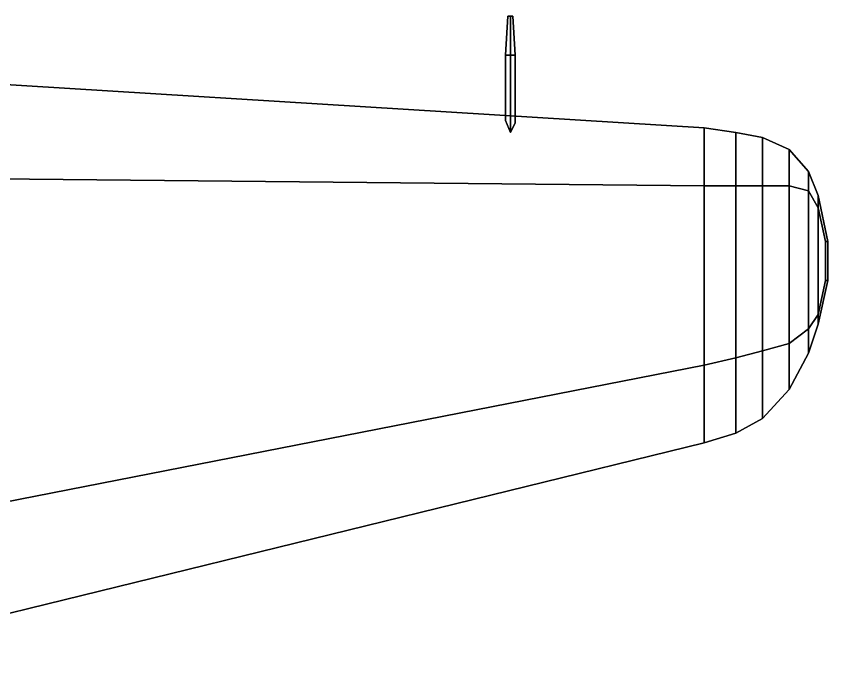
# Model space of a CAD drawing. Header units: millimetres. Extents: x -6.1 to 6.1, y -4.7 to 23.
# Drawn here: x 2.73 to 6.08, y 0.1 to 2.85 of the extents above; entities that cross this region are included whole.
import ezdxf

# ---------------------------------------------------------------- set-up
doc = ezdxf.new("R2010")
doc.units = ezdxf.units.MM
doc.layers.add('wing1', color=5, linetype='Continuous')

msp = doc.modelspace()

# ---------------------------------------------------------------- linework, layer by layer
for points in [[(4.75, 2.69, -0.07), (4.77, 2.69, -0.05), (4.77, 2.85, -0.06), (4.76, 2.85, -0.07)], [(4.77, 2.69, -0.09), (4.75, 2.69, -0.07), (4.76, 2.85, -0.07), (4.77, 2.85, -0.08)], [(4.76, 2.85, -0.07), (4.77, 2.85, -0.06), (4.78, 2.85, -0.07), (4.77, 2.85, -0.08)], [(4.77, 2.69, -0.05), (4.79, 2.69, -0.07), (4.78, 2.85, -0.07), (4.77, 2.85, -0.06)], [(4.79, 2.69, -0.07), (4.77, 2.69, -0.09), (4.77, 2.85, -0.08), (4.78, 2.85, -0.07)], [(4.77, 2.69, -0.05), (4.75, 2.69, -0.07), (4.75, 2.42, -0.07), (4.77, 2.37, -0.05)], [(4.75, 2.69, -0.07), (4.77, 2.69, -0.09), (4.77, 2.37, -0.09), (4.75, 2.42, -0.07)], [(4.79, 2.69, -0.07), (4.77, 2.69, -0.05), (4.77, 2.37, -0.05), (4.79, 2.41, -0.07)], [(4.77, 2.69, -0.09), (4.79, 2.69, -0.07), (4.79, 2.41, -0.07), (4.77, 2.37, -0.09)]]:
    msp.add_3dface(points)
at = {"layer": 'wing1'}
for points in [[(5.57, 2.39, 0.03), (1.53, 2.64, -0.48), (1.53, 2.19, -0.29), (5.57, 2.15, 0.11)], [(5.57, 2.15), (1.53, 2.19, -0.65), (1.53, 2.64, -0.48), (5.57, 2.39, 0.03)], [(5.7, 2.37, 0.05), (5.57, 2.39, 0.03), (5.57, 2.15, 0.11), (5.7, 2.15, 0.12)], [(5.7, 2.15, 0.02), (5.57, 2.15), (5.57, 2.39, 0.03), (5.7, 2.37, 0.05)], [(5.81, 2.35, 0.07), (5.7, 2.37, 0.05), (5.7, 2.15, 0.12), (5.81, 2.15, 0.13)], [(5.81, 2.15, 0.04), (5.7, 2.15, 0.02), (5.7, 2.37, 0.05), (5.81, 2.35, 0.07)], [(5.92, 2.3, 0.09), (5.81, 2.35, 0.07), (5.81, 2.15, 0.13), (5.92, 2.15, 0.13)], [(5.92, 2.15, 0.06), (5.81, 2.15, 0.04), (5.81, 2.35, 0.07), (5.92, 2.3, 0.09)], [(6, 2.21, 0.11), (5.92, 2.3, 0.09), (5.92, 2.15, 0.13), (6, 2.13, 0.14)], [(6, 2.13, 0.08), (5.92, 2.15, 0.06), (5.92, 2.3, 0.09), (6, 2.21, 0.11)], [(1.53, 2.19, -0.29), (1.53, 0.62, -0.29), (5.57, 1.41, 0.11), (5.57, 2.15, 0.11)], [(5.57, 1.41), (1.53, 0.62, -0.65), (1.53, 2.19, -0.65), (5.57, 2.15)], [(6.04, 2.11, 0.12), (6, 2.21, 0.11), (6, 2.13, 0.14), (6.04, 2.06, 0.14)], [(6.04, 2.06, 0.09), (6, 2.13, 0.08), (6, 2.21, 0.11), (6.04, 2.11, 0.12)], [(5.57, 2.15, 0.11), (5.57, 1.41, 0.11), (5.7, 1.44, 0.12), (5.7, 2.15, 0.12)], [(5.7, 1.44, 0.02), (5.57, 1.41), (5.57, 2.15), (5.7, 2.15, 0.02)], [(5.7, 2.15, 0.12), (5.7, 1.44, 0.12), (5.81, 1.47, 0.13), (5.81, 2.15, 0.13)], [(5.81, 1.47, 0.04), (5.7, 1.44, 0.02), (5.7, 2.15, 0.02), (5.81, 2.15, 0.04)], [(5.81, 2.15, 0.13), (5.81, 1.47, 0.13), (5.92, 1.5, 0.13), (5.92, 2.15, 0.13)], [(5.92, 1.5, 0.06), (5.81, 1.47, 0.04), (5.81, 2.15, 0.04), (5.92, 2.15, 0.06)], [(5.92, 2.15, 0.13), (5.92, 1.5, 0.13), (6, 1.56, 0.14), (6, 2.13, 0.14)], [(6, 1.56, 0.08), (5.92, 1.5, 0.06), (5.92, 2.15, 0.06), (6, 2.13, 0.08)], [(6, 2.13, 0.14), (6, 1.56, 0.14), (6.04, 1.62, 0.14), (6.04, 2.06, 0.14)], [(6.04, 1.62, 0.09), (6, 1.56, 0.08), (6, 2.13, 0.08), (6.04, 2.06, 0.09)], [(6.08, 1.92, 0.12), (6.04, 2.11, 0.12), (6.04, 2.06, 0.14), (6.07, 1.92, 0.13)], [(6.07, 1.92, 0.11), (6.04, 2.06, 0.09), (6.04, 2.11, 0.12), (6.08, 1.92, 0.12)], [(6.04, 2.06, 0.14), (6.04, 1.62, 0.14), (6.07, 1.76, 0.13), (6.07, 1.92, 0.13)], [(6.07, 1.76, 0.11), (6.04, 1.62, 0.09), (6.04, 2.06, 0.09), (6.07, 1.92, 0.11)], [(6.07, 1.92, 0.13), (6.07, 1.76, 0.13), (6.08, 1.76, 0.12), (6.08, 1.92, 0.12)], [(6.08, 1.92, 0.12), (6.08, 1.76, 0.12), (6.07, 1.76, 0.11), (6.07, 1.92, 0.11)], [(6.07, 1.76, 0.13), (6.04, 1.62, 0.14), (6.04, 1.58, 0.12), (6.08, 1.76, 0.12)], [(6.08, 1.76, 0.12), (6.04, 1.58, 0.12), (6.04, 1.62, 0.09), (6.07, 1.76, 0.11)], [(6.04, 1.62, 0.14), (6, 1.56, 0.14), (6, 1.46, 0.11), (6.04, 1.58, 0.12)], [(6.04, 1.58, 0.12), (6, 1.46, 0.11), (6, 1.56, 0.08), (6.04, 1.62, 0.09)], [(6, 1.56, 0.14), (5.92, 1.5, 0.13), (5.92, 1.31, 0.09), (6, 1.46, 0.11)], [(6, 1.46, 0.11), (5.92, 1.31, 0.09), (5.92, 1.5, 0.06), (6, 1.56, 0.08)], [(5.92, 1.5, 0.13), (5.81, 1.47, 0.13), (5.81, 1.19, 0.07), (5.92, 1.31, 0.09)], [(5.92, 1.31, 0.09), (5.81, 1.19, 0.07), (5.81, 1.47, 0.04), (5.92, 1.5, 0.06)], [(5.81, 1.47, 0.13), (5.7, 1.44, 0.12), (5.7, 1.13, 0.05), (5.81, 1.19, 0.07)], [(5.81, 1.19, 0.07), (5.7, 1.13, 0.05), (5.7, 1.44, 0.02), (5.81, 1.47, 0.04)], [(5.57, 1.41, 0.11), (1.53, 0.62, -0.29), (1.53, 0.1, -0.48), (5.57, 1.09, 0.03)], [(5.57, 1.09, 0.03), (1.53, 0.1, -0.48), (1.53, 0.62, -0.65), (5.57, 1.41)], [(5.7, 1.44, 0.12), (5.57, 1.41, 0.11), (5.57, 1.09, 0.03), (5.7, 1.13, 0.05)], [(5.7, 1.13, 0.05), (5.57, 1.09, 0.03), (5.57, 1.41), (5.7, 1.44, 0.02)]]:
    msp.add_3dface(points, dxfattribs=at)

doc.saveas('drawing.dxf')
